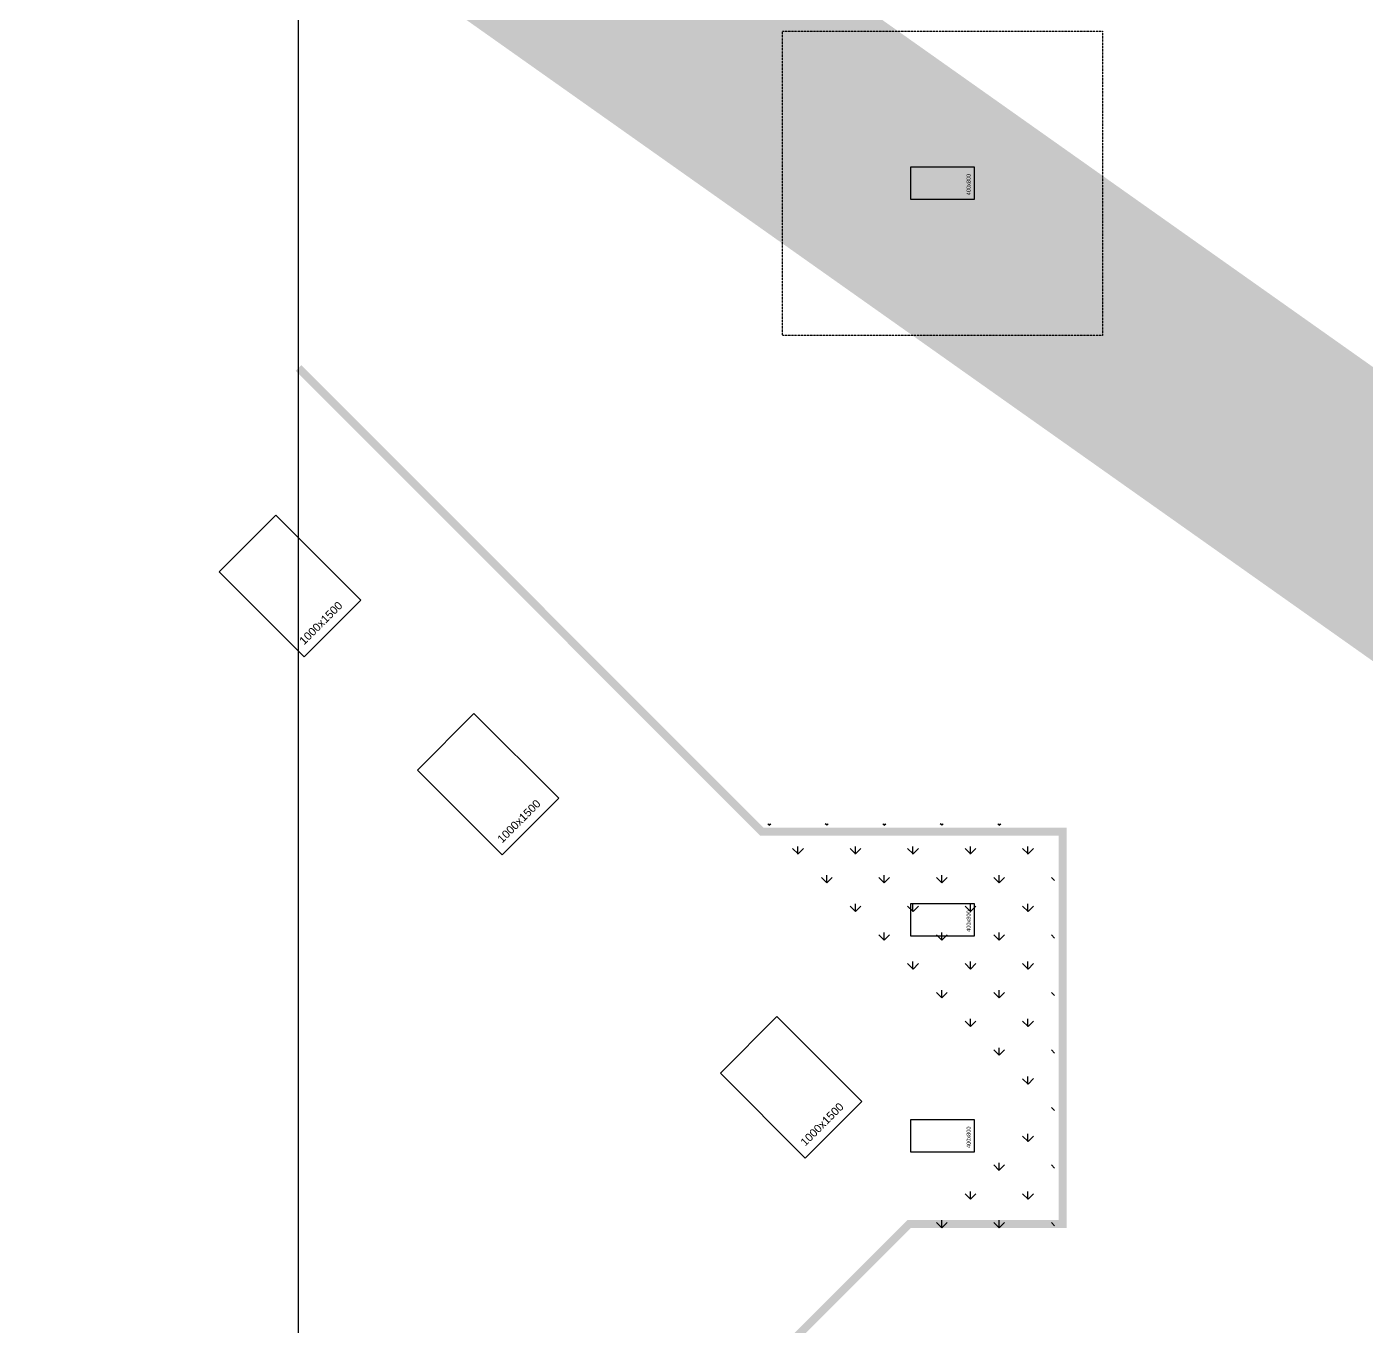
# Model space of a CAD drawing. Header units: millimetres. Extents: x 43843 to 1069877, y 60576 to 148433.
# Drawn here: x 797089 to 813824, y 101385 to 117616 of the extents above; entities that cross this region are included whole.
import ezdxf

# ---------------------------------------------------------------- set-up
doc = ezdxf.new("R2010")
doc.units = ezdxf.units.MM
doc.linetypes.add('HID', pattern=[2.5, 1.5, -1])
doc.linetypes.add('HIDDEN', pattern=[0.375, 0.25, -0.125])
for name, color, linetype in [('-S_F', 7, 'Continuous'), ('8', 8, 'Continuous'), ('S-FND_OUTLINE_공동주택 기초', 1, 'HID'), ('S-HAT', 252, 'Continuous'), ('XR-지하주차장$0$AA-COL', 2, 'Continuous')]:
    doc.layers.add(name, color=color, linetype=linetype)
doc.layers.add('DEFPOINT', color=142, linetype='Continuous', plot=False)
doc.styles.add('XR-지하주차장$0$Standard', font='arial.ttf')

# ---------------------------------------------------------------- blocks, each defined once
blk = doc.blocks.new('zw$D357')
at = {"layer": 'S-HAT'}
h = blk.add_hatch(dxfattribs=at)
h.set_pattern_fill('GRASS', color=256, scale=20)
h.set_pattern_definition([(90, (-142308.57, -108961.2), (-359.21, 359.21), [95.25, -623.17]), (45, (-142308.6, -108961.2), (-359.2102, 359.2102), [95.25, -412.75]), (135, (-142308.6, -108961.2), (-359.2102, -359.2102), [95.25, -412.75])])
h.paths.add_polyline_path([(-61297, -27896), (-62928, -29527), (-61010, -29527), (-61010, -24427), (-64766, -24427)])
at = {"layer": '-S_F', "linetype": 'HIDDEN', "lineweight": -3}
blk.add_lwpolyline([(-64410, -14527), (-60410, -14527), (-60410, -18327), (-64410, -18327)], close=True, dxfattribs=at)
blk.add_lwpolyline([(-70457, 878), (0, 878), (0, -57059), (-70457, -57059)], close=True)
at = {"layer": 'S-FND_OUTLINE_공동주택 기초', "linetype": 'HIDDEN', "ltscale": 0.5, "const_width": 100}
blk.add_lwpolyline([(-70457, -18735), (-64666, -24527), (-60910, -24527), (-60910, -29427), (-62828, -29427), (-67240, -33839), (-66816, -34263), (-66816, -44067), (-65192, -45043), (-65630, -45771), (-61014, -48545), (-65008, -55192), (-70457, -55192)], dxfattribs=at)
at = {"layer": 'XR-지하주차장$0$AA-COL'}
for points in [[(-62010, -16627), (-62010, -16227), (-62810, -16227), (-62810, -16627)], [(-69679, -21634), (-70740, -20574), (-71447, -21281), (-70387, -22341)], [(-67205, -24109), (-68265, -23048), (-68972, -23756), (-67912, -24816)], [(-62010, -25827), (-62010, -25427), (-62810, -25427), (-62810, -25827)], [(-63418, -27896), (-64479, -26835), (-65186, -27542), (-64125, -28603)], [(-62010, -28527), (-62010, -28127), (-62810, -28127), (-62810, -28527)]]:
    blk.add_lwpolyline(points, close=True, dxfattribs=at)
at = {"layer": 'Defpoints', "style": 'XR-지하주차장$0$Standard'}
for s, height, rotation, p in [('400x800', 50, 90, (-62060, -16577)), ('1000x1500', 100, 45, (-70387, -22200)), ('1000x1500', 100, 45, (-67912, -24675)), ('400x800', 50, 90, (-62060, -25777)), ('1000x1500', 100, 45, (-64125, -28461)), ('400x800', 50, 90, (-62060, -28477))]:
    blk.add_text(s, height=height, rotation=rotation, dxfattribs=at).set_placement(p)

msp = doc.modelspace()

# ---------------------------------------------------------------- linework, layer by layer
at = {"layer": 'DEFPOINT', "const_width": 3000}
msp.add_lwpolyline([(763842.813, 146933.143), (883842.813, 62076)], dxfattribs=at)

# ---------------------------------------------------------------- block references
at = {"layer": '8'}
msp.add_blockref('zw$D357', (870941.011, 132088.525), dxfattribs=at)

doc.saveas('drawing.dxf')
